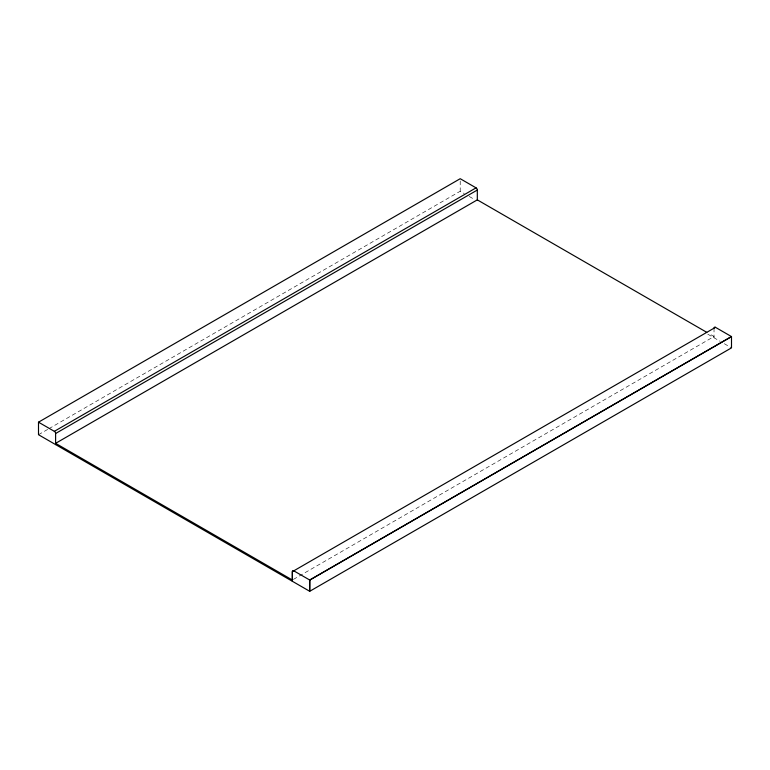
<?xml version="1.0" encoding="UTF-8"?>
<svg xmlns="http://www.w3.org/2000/svg" width="770" height="770" viewBox="0 0 770 770"><rect width="100%" height="100%" fill="white"/><g stroke="black" fill="none" stroke-linecap="round" stroke-linejoin="round"><path stroke-width="0.58" stroke-dasharray="3.85 2.89" d="M38.5 434.713L47.875 429.294M48.914 428.697L460.21 191.239L464.233 193.559M293.389 579.415L714.021 336.519L708.833 333.525M469.267 196.466L474.301 199.372M707.794 334.18L720.191 341.331M724.3 343.709L731.5 347.867M714.021 328.174L714.021 337.77M460.21 180.988L460.21 191.239"/><path stroke-width="1.16" d="M309.79 580.06L309.713 591.293L38.5 434.713L38.5 422.181L460.21 178.707L476.062 187.861A1.781 1.03 60 0 1 477.313 190.036L477.313 199.863L55.604 443.337L292.35 580.012L292.359 571.244A2.06 1.184 60 0 1 293.765 570.811L309.79 580.06L731.5 336.586L731.5 347.867L309.713 591.293L309.713 580.012L731.5 336.586L715.474 327.337A2.06 1.184 60 0 0 714.021 328.174M38.5 422.181L54.352 431.325L476.062 187.861M55.604 444.588L55.604 433.51L477.313 190.036M715.474 327.337L292.35 571.667L292.35 581.273M477.313 199.863L706.754 332.322M54.352 431.325A1.781 1.03 60 0 1 55.604 433.51"/></g></svg>
